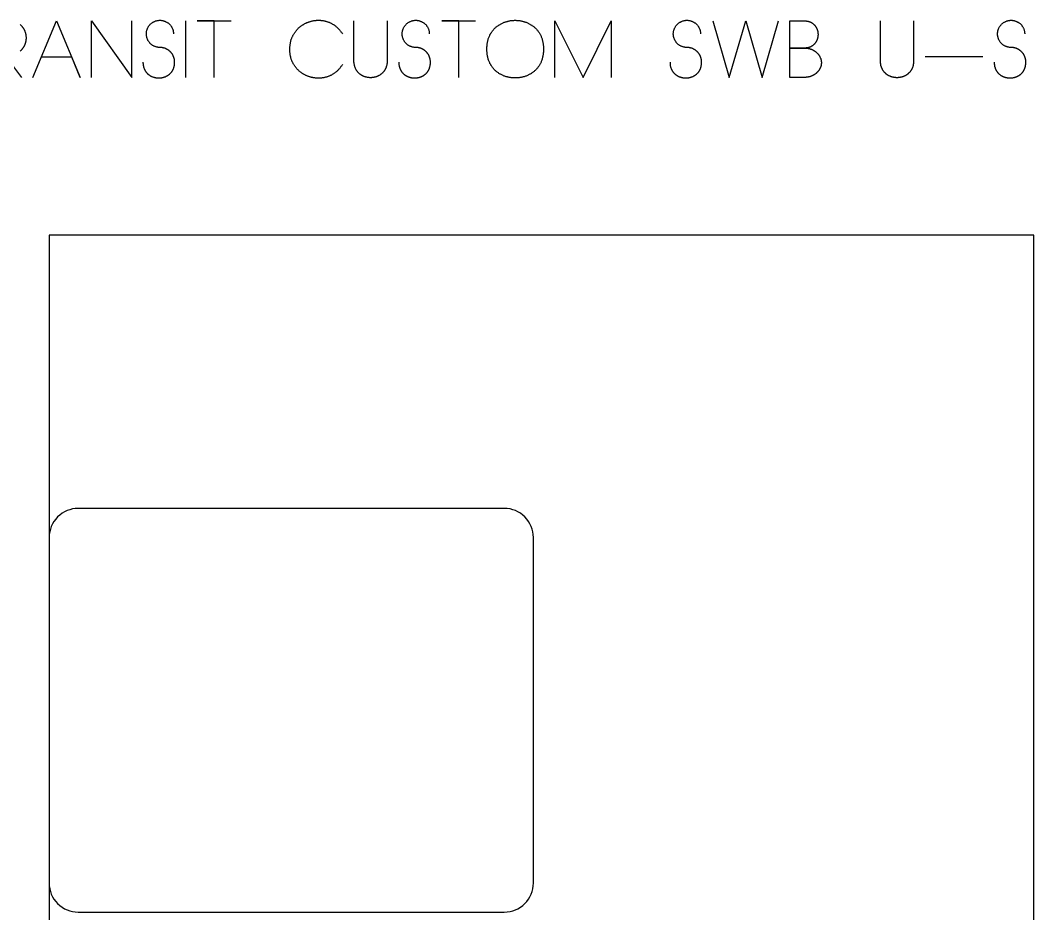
# Model space of a CAD drawing. Extents: x -767 to 5149, y -506 to 2808.
# Drawn here: x 2472 to 3728, y 1600 to 2706 of the extents above; entities that cross this region are included whole.
import ezdxf

# ---------------------------------------------------------------- set-up
doc = ezdxf.new("R2010")
doc.units = 0
doc.layers.add('T5_LOGOLAYER_20', color=18, linetype='CONTINUOUS')
doc.layers.add('T5_LOGOLAYER_21', color=18, linetype='CONTINUOUS')

msp = doc.modelspace()

# ---------------------------------------------------------------- linework, layer by layer
at = {"layer": 'T5_LOGOLAYER_20'}
msp.add_lwpolyline([(2507.9, 0), (3727.9, 0), (3727.9, 2440), (2507.9, 2440)], close=True, dxfattribs=at)
msp.add_lwpolyline([(2507.9, 1637.6, 0.414214), (2543.9, 1601.6), (3071.9, 1601.6, 0.414214), (3107.9, 1637.6), (3107.9, 2065.6, 0.414214), (3071.9, 2101.6), (2543.9, 2101.6, 0.414214), (2507.9, 2065.6)], format="xyb", close=True, dxfattribs=at)
at = {"layer": 'T5_LOGOLAYER_21'}
for points in [[(2471.9, 2701), (2472.3, 2700.7), (2472.7, 2700.3), (2473, 2700), (2473.4, 2699.6), (2473.7, 2699.3), (2474.1, 2698.9), (2474.4, 2698.5), (2474.7, 2698.2), (2475, 2697.8), (2475.3, 2697.4), (2475.6, 2697), (2475.9, 2696.6), (2476.1, 2696.1), (2476.4, 2695.7), (2476.6, 2695.3), (2476.8, 2694.9), (2477.1, 2694.4), (2477.3, 2694), (2477.5, 2693.5), (2477.7, 2693.1), (2477.8, 2692.6), (2478, 2692.2), (2478.2, 2691.7), (2478.3, 2691.2), (2478.5, 2690.8), (2478.6, 2690.3), (2478.7, 2689.8), (2478.8, 2689.4), (2478.9, 2688.9), (2479, 2688.4), (2479.1, 2687.9), (2479.1, 2687.4), (2479.2, 2686.9), (2479.2, 2686.4), (2479.3, 2685.9), (2479.3, 2685.5), (2479.3, 2685), (2479.3, 2684.5), (2479.3, 2684), (2479.3, 2683.5), (2479.3, 2683), (2479.2, 2682.5), (2479.2, 2682), (2479.1, 2681.5), (2479.1, 2681), (2479, 2680.6), (2478.9, 2680.1), (2478.8, 2679.6), (2478.7, 2679.1), (2478.6, 2678.6), (2478.5, 2678.2), (2478.3, 2677.7), (2478.2, 2677.2), (2478, 2676.8), (2477.8, 2676.3), (2477.7, 2675.8), (2477.5, 2675.4), (2477.3, 2674.9), (2477.1, 2674.5), (2476.8, 2674.1), (2476.6, 2673.6), (2476.4, 2673.2), (2476.1, 2672.8), (2475.9, 2672.4), (2475.6, 2672), (2475.3, 2671.6), (2475, 2671.2), (2474.7, 2670.8), (2474.4, 2670.4), (2474.1, 2670), (2473.7, 2669.7), (2473.4, 2669.3), (2473, 2669), (2472.7, 2668.6), (2472.3, 2668.3), (2471.9, 2668)], [(2487.7, 2635.5), (2517.1, 2705.5), (2546.5, 2635.5), (2536, 2660.7), (2498.9, 2660.7)], [(2560.5, 2635.5), (2560.5, 2705.5), (2610.2, 2635.5), (2610.2, 2705.5)], [(2624.2, 2654.4), (2624.2, 2653.8), (2624.2, 2653.2), (2624.3, 2652.6), (2624.3, 2652), (2624.4, 2651.4), (2624.5, 2650.9), (2624.6, 2650.3), (2624.7, 2649.8), (2624.8, 2649.2), (2624.9, 2648.7), (2625, 2648.2), (2625.2, 2647.7), (2625.4, 2647.2), (2625.5, 2646.7), (2625.7, 2646.3), (2625.9, 2645.8), (2626.1, 2645.3), (2626.3, 2644.9), (2626.6, 2644.5), (2626.8, 2644), (2627, 2643.6), (2627.3, 2643.2), (2627.6, 2642.8), (2627.8, 2642.4), (2628.1, 2642), (2628.4, 2641.7), (2628.7, 2641.3), (2629, 2641), (2629.3, 2640.6), (2629.7, 2640.3), (2630, 2640), (2630.3, 2639.7), (2630.7, 2639.4), (2631, 2639.1), (2631.4, 2638.8), (2631.8, 2638.5), (2632.2, 2638.3), (2632.5, 2638), (2632.9, 2637.8), (2633.3, 2637.5), (2633.7, 2637.3), (2634.1, 2637.1), (2634.5, 2636.9), (2634.9, 2636.7), (2635.3, 2636.5), (2635.8, 2636.3), (2636.2, 2636.2), (2636.6, 2636), (2637.1, 2635.8), (2637.5, 2635.7), (2637.9, 2635.6), (2638.4, 2635.5), (2638.8, 2635.3), (2639.3, 2635.2), (2639.7, 2635.2), (2640.2, 2635.1), (2640.6, 2635), (2641.1, 2634.9), (2641.5, 2634.9), (2642, 2634.8), (2642.4, 2634.8), (2642.9, 2634.8), (2643.4, 2634.8), (2643.8, 2634.8), (2644.3, 2634.8), (2644.7, 2634.8), (2645.2, 2634.8), (2645.7, 2634.8), (2646.1, 2634.9), (2646.6, 2634.9), (2647, 2635), (2647.5, 2635.1), (2647.9, 2635.2), (2648.4, 2635.2), (2648.8, 2635.3), (2649.3, 2635.5), (2649.7, 2635.6), (2650.1, 2635.7), (2650.6, 2635.8), (2651, 2636), (2651.4, 2636.2), (2651.9, 2636.3), (2652.3, 2636.5), (2652.7, 2636.7), (2653.1, 2636.9), (2653.5, 2637.1), (2653.9, 2637.3), (2654.3, 2637.5), (2654.7, 2637.8), (2655.1, 2638), (2655.5, 2638.3), (2655.9, 2638.5), (2656.2, 2638.8), (2656.6, 2639.1), (2656.9, 2639.4), (2657.3, 2639.7), (2657.6, 2640), (2658, 2640.3), (2658.3, 2640.6), (2658.6, 2641), (2658.9, 2641.3), (2659.2, 2641.7), (2659.5, 2642), (2659.8, 2642.4), (2660.1, 2642.8), (2660.3, 2643.2), (2660.6, 2643.6), (2660.8, 2644), (2661.1, 2644.5), (2661.3, 2644.9), (2661.5, 2645.3), (2661.7, 2645.8), (2661.9, 2646.3), (2662.1, 2646.7), (2662.3, 2647.2), (2662.5, 2647.7), (2662.6, 2648.2), (2662.7, 2648.7), (2662.9, 2649.2), (2663, 2649.8), (2663.1, 2650.3), (2663.2, 2650.9), (2663.2, 2651.4), (2663.3, 2652), (2663.4, 2652.6), (2663.4, 2653.2), (2663.4, 2653.8), (2663.4, 2654.4), (2663.4, 2654.8), (2663.4, 2655.3), (2663.4, 2655.8), (2663.3, 2656.2), (2663.3, 2656.7), (2663.2, 2657.1), (2663.1, 2657.6), (2663.1, 2658), (2663, 2658.5), (2662.9, 2658.9), (2662.7, 2659.4), (2662.6, 2659.8), (2662.5, 2660.2), (2662.3, 2660.6), (2662.2, 2661), (2662, 2661.5), (2661.8, 2661.9), (2661.6, 2662.3), (2661.4, 2662.7), (2661.2, 2663.1), (2661, 2663.4), (2660.8, 2663.8), (2660.6, 2664.2), (2660.3, 2664.6), (2660.1, 2664.9), (2659.8, 2665.3), (2659.5, 2665.6), (2659.3, 2666), (2659, 2666.3), (2658.7, 2666.6), (2658.4, 2666.9), (2658.1, 2667.2), (2657.8, 2667.6), (2657.5, 2667.9), (2657.1, 2668.1), (2656.8, 2668.4), (2656.5, 2668.7), (2656.1, 2669), (2655.8, 2669.2), (2655.4, 2669.5), (2655, 2669.7), (2654.7, 2669.9), (2654.3, 2670.2), (2653.9, 2670.4), (2653.5, 2670.6), (2653.1, 2670.8), (2652.7, 2671), (2652.3, 2671.1), (2651.9, 2671.3), (2651.5, 2671.5), (2651.1, 2671.6), (2650.6, 2671.8), (2650.2, 2671.9), (2649.8, 2672), (2649.3, 2672.1), (2648.9, 2672.2), (2648.4, 2672.3), (2648, 2672.4), (2647.5, 2672.4), (2647.1, 2672.5), (2646.6, 2672.5), (2646.2, 2672.5), (2645.7, 2672.6), (2645.2, 2672.6), (2644.5, 2672.6), (2643.8, 2672.6), (2643.2, 2672.7), (2642.5, 2672.8), (2641.8, 2672.9), (2641.2, 2673), (2640.6, 2673.2), (2640, 2673.4), (2639.4, 2673.6), (2638.8, 2673.8), (2638.2, 2674), (2637.6, 2674.3), (2637.1, 2674.6), (2636.6, 2674.9), (2636.1, 2675.2), (2635.5, 2675.6), (2635.1, 2675.9), (2634.6, 2676.3), (2634.1, 2676.7), (2633.7, 2677.1), (2633.3, 2677.5), (2632.8, 2677.9), (2632.5, 2678.4), (2632.1, 2678.9), (2631.7, 2679.3), (2631.4, 2679.8), (2631, 2680.3), (2630.7, 2680.8), (2630.4, 2681.3), (2630.2, 2681.9), (2629.9, 2682.4), (2629.7, 2682.9), (2629.5, 2683.5), (2629.3, 2684.1), (2629.1, 2684.6), (2628.9, 2685.2), (2628.8, 2685.8), (2628.7, 2686.4), (2628.6, 2686.9), (2628.5, 2687.5), (2628.4, 2688.1), (2628.4, 2688.7), (2628.4, 2689.3), (2628.4, 2689.9), (2628.4, 2690.5), (2628.4, 2691.1), (2628.5, 2691.7), (2628.6, 2692.3), (2628.7, 2692.9), (2628.9, 2693.5), (2629, 2694.1), (2629.2, 2694.7), (2629.4, 2695.3), (2629.6, 2695.8), (2629.9, 2696.4), (2630.2, 2697), (2630.5, 2697.6), (2630.8, 2698.1), (2631.2, 2698.7), (2631.5, 2699.2), (2631.9, 2699.7), (2632.4, 2700.3), (2632.8, 2700.8), (2633.3, 2701.3), (2633.8, 2701.8), (2634.3, 2702.2), (2634.9, 2702.6), (2635.4, 2703), (2635.9, 2703.4), (2636.5, 2703.8), (2637, 2704.1), (2637.6, 2704.4), (2638.2, 2704.7), (2638.7, 2704.9), (2639.3, 2705.2), (2639.9, 2705.4), (2640.5, 2705.6), (2641.1, 2705.7), (2641.7, 2705.9), (2642.3, 2706), (2642.9, 2706.1), (2643.5, 2706.1), (2644.1, 2706.2), (2644.7, 2706.2), (2645.3, 2706.2), (2645.9, 2706.2), (2646.5, 2706.2), (2647.1, 2706.1), (2647.6, 2706), (2648.2, 2705.9), (2648.8, 2705.8), (2649.4, 2705.7), (2650, 2705.5), (2650.5, 2705.3), (2651.1, 2705.1), (2651.6, 2704.9), (2652.2, 2704.7), (2652.7, 2704.4), (2653.3, 2704.1), (2653.8, 2703.9), (2654.3, 2703.5), (2654.8, 2703.2), (2655.3, 2702.9), (2655.7, 2702.5), (2656.2, 2702.1), (2656.6, 2701.7), (2657.1, 2701.3), (2657.5, 2700.9), (2657.9, 2700.5), (2658.3, 2700), (2658.7, 2699.5), (2659, 2699), (2659.4, 2698.5), (2659.7, 2698), (2660, 2697.5), (2660.3, 2696.9), (2660.5, 2696.4), (2660.8, 2695.8), (2661, 2695.2), (2661.2, 2694.6), (2661.4, 2694), (2661.6, 2693.4), (2661.7, 2692.7), (2661.8, 2692.1), (2661.9, 2691.4), (2662, 2690.8), (2662, 2690.1), (2662, 2689.4)], [(2677.4, 2635.5), (2677.4, 2705.5)], [(2712.4, 2635.5), (2712.4, 2705.5), (2691.4, 2705.5), (2733.4, 2705.5)], [(2871.3, 2651.6), (2870.9, 2650.8), (2870.4, 2650.1), (2870, 2649.5), (2869.5, 2648.8), (2869, 2648.1), (2868.5, 2647.5), (2868, 2646.9), (2867.5, 2646.3), (2867, 2645.7), (2866.4, 2645.1), (2865.9, 2644.5), (2865.3, 2644), (2864.8, 2643.5), (2864.2, 2642.9), (2863.7, 2642.4), (2863.1, 2642), (2862.5, 2641.5), (2861.9, 2641.1), (2861.3, 2640.6), (2860.7, 2640.2), (2860.1, 2639.8), (2859.5, 2639.4), (2858.8, 2639), (2858.2, 2638.7), (2857.6, 2638.3), (2856.9, 2638), (2856.3, 2637.7), (2855.7, 2637.4), (2855, 2637.1), (2854.3, 2636.9), (2853.7, 2636.6), (2853, 2636.4), (2852.4, 2636.1), (2851.7, 2635.9), (2851, 2635.7), (2850.3, 2635.6), (2849.7, 2635.4), (2849, 2635.2), (2848.3, 2635.1), (2847.6, 2635), (2846.9, 2634.9), (2846.2, 2634.8), (2845.5, 2634.7), (2844.8, 2634.6), (2844.1, 2634.6), (2843.5, 2634.5), (2842.8, 2634.5), (2842.1, 2634.5), (2841.4, 2634.5), (2840.7, 2634.5), (2840, 2634.5), (2839.3, 2634.6), (2838.6, 2634.6), (2837.9, 2634.7), (2837.2, 2634.8), (2836.5, 2634.9), (2835.9, 2635), (2835.2, 2635.1), (2834.5, 2635.2), (2833.8, 2635.4), (2833.1, 2635.5), (2832.5, 2635.7), (2831.8, 2635.9), (2831.1, 2636), (2830.5, 2636.3), (2829.8, 2636.5), (2829.2, 2636.7), (2828.5, 2636.9), (2827.9, 2637.2), (2827.2, 2637.5), (2826.6, 2637.7), (2826, 2638), (2825.4, 2638.3), (2824.7, 2638.7), (2824.1, 2639), (2823.5, 2639.3), (2822.9, 2639.7), (2822.3, 2640), (2821.8, 2640.4), (2821.2, 2640.8), (2820.6, 2641.2), (2820, 2641.6), (2819.5, 2642), (2818.9, 2642.4), (2818.4, 2642.9), (2817.9, 2643.3), (2817.4, 2643.8), (2816.8, 2644.2), (2816.3, 2644.7), (2815.8, 2645.2), (2815.4, 2645.7), (2814.9, 2646.2), (2814.4, 2646.8), (2814, 2647.3), (2813.5, 2647.8), (2813.1, 2648.4), (2812.7, 2649), (2812.3, 2649.5), (2811.9, 2650.1), (2811.5, 2650.7), (2811.1, 2651.3), (2810.7, 2651.9), (2810.4, 2652.6), (2810, 2653.2), (2809.7, 2653.8), (2809.4, 2654.5), (2809.1, 2655.2), (2808.8, 2655.8), (2808.5, 2656.5), (2808.3, 2657.2), (2808, 2657.9), (2807.8, 2658.6), (2807.6, 2659.3), (2807.4, 2660.1), (2807.2, 2660.8), (2807, 2661.5), (2806.9, 2662.3), (2806.7, 2663.1), (2806.6, 2663.8), (2806.5, 2664.6), (2806.4, 2665.4), (2806.3, 2666.2), (2806.3, 2667), (2806.2, 2667.8), (2806.2, 2668.7), (2806.2, 2669.5), (2806.2, 2670.3), (2806.2, 2671.2), (2806.2, 2672), (2806.3, 2672.8), (2806.3, 2673.6), (2806.4, 2674.4), (2806.4, 2675.2), (2806.5, 2676), (2806.6, 2676.8), (2806.8, 2677.5), (2806.9, 2678.3), (2807.1, 2679.1), (2807.2, 2679.8), (2807.4, 2680.5), (2807.6, 2681.2), (2807.8, 2682), (2808, 2682.7), (2808.3, 2683.4), (2808.5, 2684), (2808.8, 2684.7), (2809.1, 2685.4), (2809.4, 2686.1), (2809.7, 2686.7), (2810, 2687.3), (2810.3, 2688), (2810.7, 2688.6), (2811, 2689.2), (2811.4, 2689.8), (2811.8, 2690.4), (2812.2, 2691), (2812.6, 2691.6), (2813, 2692.1), (2813.4, 2692.7), (2813.8, 2693.2), (2814.3, 2693.7), (2814.7, 2694.3), (2815.2, 2694.8), (2815.7, 2695.3), (2816.1, 2695.8), (2816.6, 2696.2), (2817.1, 2696.7), (2817.6, 2697.2), (2818.2, 2697.6), (2818.7, 2698.1), (2819.2, 2698.5), (2819.8, 2698.9), (2820.3, 2699.3), (2820.9, 2699.7), (2821.4, 2700.1), (2822, 2700.5), (2822.6, 2700.8), (2823.2, 2701.2), (2823.7, 2701.5), (2824.3, 2701.8), (2824.9, 2702.2), (2825.5, 2702.5), (2826.2, 2702.8), (2826.8, 2703), (2827.4, 2703.3), (2828, 2703.6), (2828.7, 2703.8), (2829.3, 2704.1), (2829.9, 2704.3), (2830.6, 2704.5), (2831.2, 2704.7), (2831.9, 2704.9), (2832.5, 2705.1), (2833.2, 2705.2), (2833.9, 2705.4), (2834.5, 2705.5), (2835.2, 2705.7), (2835.9, 2705.8), (2836.5, 2705.9), (2837.2, 2706), (2837.9, 2706), (2838.6, 2706.1), (2839.2, 2706.2), (2839.9, 2706.2), (2840.6, 2706.2), (2841.3, 2706.2), (2842, 2706.2), (2842.6, 2706.2), (2843.3, 2706.2), (2844, 2706.2), (2844.7, 2706.1), (2845.4, 2706.1), (2846, 2706), (2846.7, 2705.9), (2847.4, 2705.8), (2848.1, 2705.7), (2848.7, 2705.6), (2849.4, 2705.4), (2850.1, 2705.3), (2850.7, 2705.1), (2851.4, 2704.9), (2852.1, 2704.7), (2852.7, 2704.5), (2853.4, 2704.3), (2854, 2704), (2854.7, 2703.8), (2855.3, 2703.5), (2856, 2703.2), (2856.6, 2702.9), (2857.2, 2702.6), (2857.8, 2702.3), (2858.5, 2702), (2859.1, 2701.6), (2859.7, 2701.2), (2860.3, 2700.9), (2860.9, 2700.5), (2861.5, 2700), (2862.1, 2699.6), (2862.7, 2699.2), (2863.2, 2698.7), (2863.8, 2698.3), (2864.4, 2697.8), (2864.9, 2697.3), (2865.4, 2696.7), (2866, 2696.2), (2866.5, 2695.7), (2867, 2695.1), (2867.5, 2694.5), (2868.1, 2693.9), (2868.5, 2693.3), (2869, 2692.7), (2869.5, 2692.1), (2870, 2691.4), (2870.4, 2690.8), (2870.9, 2690.1), (2871.3, 2689.4)], [(2885.2, 2705.5), (2885.2, 2656.5), (2885.2, 2655.8), (2885.2, 2655.2), (2885.2, 2654.5), (2885.3, 2653.9), (2885.4, 2653.3), (2885.4, 2652.7), (2885.5, 2652.1), (2885.7, 2651.5), (2885.8, 2651), (2885.9, 2650.4), (2886.1, 2649.9), (2886.2, 2649.3), (2886.4, 2648.8), (2886.6, 2648.3), (2886.8, 2647.8), (2887, 2647.3), (2887.2, 2646.8), (2887.4, 2646.3), (2887.7, 2645.9), (2887.9, 2645.4), (2888.2, 2644.9), (2888.5, 2644.5), (2888.8, 2644.1), (2889.1, 2643.7), (2889.4, 2643.3), (2889.7, 2642.9), (2890, 2642.5), (2890.3, 2642.1), (2890.7, 2641.7), (2891, 2641.4), (2891.4, 2641.1), (2891.7, 2640.7), (2892.1, 2640.4), (2892.5, 2640.1), (2892.9, 2639.8), (2893.3, 2639.5), (2893.7, 2639.2), (2894.1, 2638.9), (2894.5, 2638.7), (2894.9, 2638.4), (2895.3, 2638.2), (2895.8, 2638), (2896.2, 2637.7), (2896.7, 2637.5), (2897.1, 2637.3), (2897.6, 2637.1), (2898, 2637), (2898.5, 2636.8), (2898.9, 2636.6), (2899.4, 2636.5), (2899.9, 2636.3), (2900.3, 2636.2), (2900.8, 2636.1), (2901.3, 2636), (2901.8, 2635.9), (2902.3, 2635.8), (2902.7, 2635.7), (2903.2, 2635.7), (2903.7, 2635.6), (2904.2, 2635.6), (2904.7, 2635.5), (2905.2, 2635.5), (2905.7, 2635.5), (2906.2, 2635.5), (2906.7, 2635.5), (2907.2, 2635.5), (2907.7, 2635.5), (2908.1, 2635.6), (2908.6, 2635.6), (2909.1, 2635.7), (2909.6, 2635.7), (2910.1, 2635.8), (2910.6, 2635.9), (2911.1, 2636), (2911.5, 2636.1), (2912, 2636.2), (2912.5, 2636.3), (2913, 2636.5), (2913.4, 2636.6), (2913.9, 2636.8), (2914.3, 2637), (2914.8, 2637.1), (2915.3, 2637.3), (2915.7, 2637.5), (2916.1, 2637.7), (2916.6, 2638), (2917, 2638.2), (2917.4, 2638.4), (2917.9, 2638.7), (2918.3, 2638.9), (2918.7, 2639.2), (2919.1, 2639.5), (2919.5, 2639.8), (2919.9, 2640.1), (2920.2, 2640.4), (2920.6, 2640.7), (2921, 2641.1), (2921.3, 2641.4), (2921.7, 2641.7), (2922, 2642.1), (2922.4, 2642.5), (2922.7, 2642.9), (2923, 2643.3), (2923.3, 2643.7), (2923.6, 2644.1), (2923.9, 2644.5), (2924.2, 2644.9), (2924.4, 2645.4), (2924.7, 2645.9), (2924.9, 2646.3), (2925.2, 2646.8), (2925.4, 2647.3), (2925.6, 2647.8), (2925.8, 2648.3), (2926, 2648.8), (2926.1, 2649.3), (2926.3, 2649.9), (2926.5, 2650.4), (2926.6, 2651), (2926.7, 2651.5), (2926.8, 2652.1), (2926.9, 2652.7), (2927, 2653.3), (2927.1, 2653.9), (2927.1, 2654.5), (2927.1, 2655.2), (2927.2, 2655.8), (2927.2, 2656.5), (2927.2, 2705.5)], [(2941.2, 2654.4), (2941.2, 2653.8), (2941.2, 2653.2), (2941.2, 2652.6), (2941.3, 2652), (2941.4, 2651.4), (2941.4, 2650.9), (2941.5, 2650.3), (2941.6, 2649.8), (2941.7, 2649.2), (2941.9, 2648.7), (2942, 2648.2), (2942.1, 2647.7), (2942.3, 2647.2), (2942.5, 2646.7), (2942.7, 2646.3), (2942.9, 2645.8), (2943.1, 2645.3), (2943.3, 2644.9), (2943.5, 2644.5), (2943.8, 2644), (2944, 2643.6), (2944.3, 2643.2), (2944.5, 2642.8), (2944.8, 2642.4), (2945.1, 2642), (2945.4, 2641.7), (2945.7, 2641.3), (2946, 2641), (2946.3, 2640.6), (2946.6, 2640.3), (2947, 2640), (2947.3, 2639.7), (2947.7, 2639.4), (2948, 2639.1), (2948.4, 2638.8), (2948.7, 2638.5), (2949.1, 2638.3), (2949.5, 2638), (2949.9, 2637.8), (2950.3, 2637.5), (2950.7, 2637.3), (2951.1, 2637.1), (2951.5, 2636.9), (2951.9, 2636.7), (2952.3, 2636.5), (2952.7, 2636.3), (2953.2, 2636.2), (2953.6, 2636), (2954, 2635.8), (2954.5, 2635.7), (2954.9, 2635.6), (2955.3, 2635.5), (2955.8, 2635.3), (2956.2, 2635.2), (2956.7, 2635.2), (2957.1, 2635.1), (2957.6, 2635), (2958, 2634.9), (2958.5, 2634.9), (2958.9, 2634.8), (2959.4, 2634.8), (2959.9, 2634.8), (2960.3, 2634.8), (2960.8, 2634.8), (2961.2, 2634.8), (2961.7, 2634.8), (2962.2, 2634.8), (2962.6, 2634.8), (2963.1, 2634.9), (2963.5, 2634.9), (2964, 2635), (2964.4, 2635.1), (2964.9, 2635.2), (2965.3, 2635.2), (2965.8, 2635.3), (2966.2, 2635.5), (2966.7, 2635.6), (2967.1, 2635.7), (2967.5, 2635.8), (2968, 2636), (2968.4, 2636.2), (2968.8, 2636.3), (2969.3, 2636.5), (2969.7, 2636.7), (2970.1, 2636.9), (2970.5, 2637.1), (2970.9, 2637.3), (2971.3, 2637.5), (2971.7, 2637.8), (2972.1, 2638), (2972.4, 2638.3), (2972.8, 2638.5), (2973.2, 2638.8), (2973.6, 2639.1), (2973.9, 2639.4), (2974.3, 2639.7), (2974.6, 2640), (2974.9, 2640.3), (2975.3, 2640.6), (2975.6, 2641), (2975.9, 2641.3), (2976.2, 2641.7), (2976.5, 2642), (2976.8, 2642.4), (2977, 2642.8), (2977.3, 2643.2), (2977.6, 2643.6), (2977.8, 2644), (2978, 2644.5), (2978.3, 2644.9), (2978.5, 2645.3), (2978.7, 2645.8), (2978.9, 2646.3), (2979.1, 2646.7), (2979.2, 2647.2), (2979.4, 2647.7), (2979.6, 2648.2), (2979.7, 2648.7), (2979.8, 2649.2), (2979.9, 2649.8), (2980, 2650.3), (2980.1, 2650.9), (2980.2, 2651.4), (2980.3, 2652), (2980.3, 2652.6), (2980.4, 2653.2), (2980.4, 2653.8), (2980.4, 2654.4), (2980.4, 2654.8), (2980.4, 2655.3), (2980.3, 2655.8), (2980.3, 2656.2), (2980.2, 2656.7), (2980.2, 2657.1), (2980.1, 2657.6), (2980, 2658), (2979.9, 2658.5), (2979.8, 2658.9), (2979.7, 2659.4), (2979.6, 2659.8), (2979.4, 2660.2), (2979.3, 2660.6), (2979.1, 2661), (2979, 2661.5), (2978.8, 2661.9), (2978.6, 2662.3), (2978.4, 2662.7), (2978.2, 2663.1), (2978, 2663.4), (2977.8, 2663.8), (2977.5, 2664.2), (2977.3, 2664.6), (2977, 2664.9), (2976.8, 2665.3), (2976.5, 2665.6), (2976.2, 2666), (2976, 2666.3), (2975.7, 2666.6), (2975.4, 2666.9), (2975.1, 2667.2), (2974.7, 2667.6), (2974.4, 2667.9), (2974.1, 2668.1), (2973.8, 2668.4), (2973.4, 2668.7), (2973.1, 2669), (2972.7, 2669.2), (2972.4, 2669.5), (2972, 2669.7), (2971.6, 2669.9), (2971.2, 2670.2), (2970.9, 2670.4), (2970.5, 2670.6), (2970.1, 2670.8), (2969.7, 2671), (2969.3, 2671.1), (2968.9, 2671.3), (2968.4, 2671.5), (2968, 2671.6), (2967.6, 2671.8), (2967.2, 2671.9), (2966.7, 2672), (2966.3, 2672.1), (2965.9, 2672.2), (2965.4, 2672.3), (2965, 2672.4), (2964.5, 2672.4), (2964, 2672.5), (2963.6, 2672.5), (2963.1, 2672.5), (2962.6, 2672.6), (2962.2, 2672.6), (2961.5, 2672.6), (2960.8, 2672.6), (2960.1, 2672.7), (2959.5, 2672.8), (2958.8, 2672.9), (2958.2, 2673), (2957.5, 2673.2), (2956.9, 2673.4), (2956.3, 2673.6), (2955.7, 2673.8), (2955.2, 2674), (2954.6, 2674.3), (2954.1, 2674.6), (2953.5, 2674.9), (2953, 2675.2), (2952.5, 2675.6), (2952, 2675.9), (2951.5, 2676.3), (2951.1, 2676.7), (2950.6, 2677.1), (2950.2, 2677.5), (2949.8, 2677.9), (2949.4, 2678.4), (2949, 2678.9), (2948.7, 2679.3), (2948.3, 2679.8), (2948, 2680.3), (2947.7, 2680.8), (2947.4, 2681.3), (2947.1, 2681.9), (2946.9, 2682.4), (2946.6, 2682.9), (2946.4, 2683.5), (2946.2, 2684.1), (2946, 2684.6), (2945.9, 2685.2), (2945.7, 2685.8), (2945.6, 2686.4), (2945.5, 2686.9), (2945.4, 2687.5), (2945.4, 2688.1), (2945.3, 2688.7), (2945.3, 2689.3), (2945.3, 2689.9), (2945.4, 2690.5), (2945.4, 2691.1), (2945.5, 2691.7), (2945.6, 2692.3), (2945.7, 2692.9), (2945.8, 2693.5), (2946, 2694.1), (2946.2, 2694.7), (2946.4, 2695.3), (2946.6, 2695.8), (2946.9, 2696.4), (2947.1, 2697), (2947.4, 2697.6), (2947.8, 2698.1), (2948.1, 2698.7), (2948.5, 2699.2), (2948.9, 2699.7), (2949.3, 2700.3), (2949.8, 2700.8), (2950.3, 2701.3), (2950.8, 2701.8), (2951.3, 2702.2), (2951.8, 2702.6), (2952.3, 2703), (2952.9, 2703.4), (2953.4, 2703.8), (2954, 2704.1), (2954.6, 2704.4), (2955.1, 2704.7), (2955.7, 2704.9), (2956.3, 2705.2), (2956.9, 2705.4), (2957.5, 2705.6), (2958, 2705.7), (2958.6, 2705.9), (2959.2, 2706), (2959.8, 2706.1), (2960.4, 2706.1), (2961, 2706.2), (2961.6, 2706.2), (2962.2, 2706.2), (2962.8, 2706.2), (2963.4, 2706.2), (2964, 2706.1), (2964.6, 2706), (2965.2, 2705.9), (2965.8, 2705.8), (2966.4, 2705.7), (2966.9, 2705.5), (2967.5, 2705.3), (2968.1, 2705.1), (2968.6, 2704.9), (2969.2, 2704.7), (2969.7, 2704.4), (2970.2, 2704.1), (2970.7, 2703.9), (2971.2, 2703.5), (2971.7, 2703.2), (2972.2, 2702.9), (2972.7, 2702.5), (2973.2, 2702.1), (2973.6, 2701.7), (2974, 2701.3), (2974.5, 2700.9), (2974.9, 2700.5), (2975.3, 2700), (2975.6, 2699.5), (2976, 2699), (2976.3, 2698.5), (2976.7, 2698), (2977, 2697.5), (2977.2, 2696.9), (2977.5, 2696.4), (2977.8, 2695.8), (2978, 2695.2), (2978.2, 2694.6), (2978.4, 2694), (2978.5, 2693.4), (2978.7, 2692.7), (2978.8, 2692.1), (2978.9, 2691.4), (2978.9, 2690.8), (2979, 2690.1), (2979, 2689.4)], [(3015.4, 2635.5), (3015.4, 2705.5), (2994.4, 2705.5), (3036.4, 2705.5)], [(3134.4, 2635.5), (3134.4, 2705.5), (3169.4, 2635.5), (3204.4, 2705.5), (3204.4, 2635.5)], [(3277.2, 2654.4), (3277.2, 2653.8), (3277.2, 2653.2), (3277.2, 2652.6), (3277.3, 2652), (3277.4, 2651.4), (3277.4, 2650.9), (3277.5, 2650.3), (3277.6, 2649.8), (3277.7, 2649.2), (3277.9, 2648.7), (3278, 2648.2), (3278.1, 2647.7), (3278.3, 2647.2), (3278.5, 2646.7), (3278.7, 2646.3), (3278.9, 2645.8), (3279.1, 2645.3), (3279.3, 2644.9), (3279.5, 2644.5), (3279.8, 2644), (3280, 2643.6), (3280.3, 2643.2), (3280.5, 2642.8), (3280.8, 2642.4), (3281.1, 2642), (3281.4, 2641.7), (3281.7, 2641.3), (3282, 2641), (3282.3, 2640.6), (3282.6, 2640.3), (3283, 2640), (3283.3, 2639.7), (3283.7, 2639.4), (3284, 2639.1), (3284.4, 2638.8), (3284.7, 2638.5), (3285.1, 2638.3), (3285.5, 2638), (3285.9, 2637.8), (3286.3, 2637.5), (3286.7, 2637.3), (3287.1, 2637.1), (3287.5, 2636.9), (3287.9, 2636.7), (3288.3, 2636.5), (3288.7, 2636.3), (3289.2, 2636.2), (3289.6, 2636), (3290, 2635.8), (3290.5, 2635.7), (3290.9, 2635.6), (3291.3, 2635.5), (3291.8, 2635.3), (3292.2, 2635.2), (3292.7, 2635.2), (3293.1, 2635.1), (3293.6, 2635), (3294, 2634.9), (3294.5, 2634.9), (3294.9, 2634.8), (3295.4, 2634.8), (3295.9, 2634.8), (3296.3, 2634.8), (3296.8, 2634.8), (3297.2, 2634.8), (3297.7, 2634.8), (3298.2, 2634.8), (3298.6, 2634.8), (3299.1, 2634.9), (3299.5, 2634.9), (3300, 2635), (3300.4, 2635.1), (3300.9, 2635.2), (3301.3, 2635.2), (3301.8, 2635.3), (3302.2, 2635.5), (3302.7, 2635.6), (3303.1, 2635.7), (3303.5, 2635.8), (3304, 2636), (3304.4, 2636.2), (3304.8, 2636.3), (3305.3, 2636.5), (3305.7, 2636.7), (3306.1, 2636.9), (3306.5, 2637.1), (3306.9, 2637.3), (3307.3, 2637.5), (3307.7, 2637.8), (3308.1, 2638), (3308.4, 2638.3), (3308.8, 2638.5), (3309.2, 2638.8), (3309.6, 2639.1), (3309.9, 2639.4), (3310.3, 2639.7), (3310.6, 2640), (3310.9, 2640.3), (3311.3, 2640.6), (3311.6, 2641), (3311.9, 2641.3), (3312.2, 2641.7), (3312.5, 2642), (3312.8, 2642.4), (3313, 2642.8), (3313.3, 2643.2), (3313.6, 2643.6), (3313.8, 2644), (3314, 2644.5), (3314.3, 2644.9), (3314.5, 2645.3), (3314.7, 2645.8), (3314.9, 2646.3), (3315.1, 2646.7), (3315.2, 2647.2), (3315.4, 2647.7), (3315.6, 2648.2), (3315.7, 2648.7), (3315.8, 2649.2), (3315.9, 2649.8), (3316, 2650.3), (3316.1, 2650.9), (3316.2, 2651.4), (3316.3, 2652), (3316.3, 2652.6), (3316.4, 2653.2), (3316.4, 2653.8), (3316.4, 2654.4), (3316.4, 2654.8), (3316.4, 2655.3), (3316.3, 2655.8), (3316.3, 2656.2), (3316.2, 2656.7), (3316.2, 2657.1), (3316.1, 2657.6), (3316, 2658), (3315.9, 2658.5), (3315.8, 2658.9), (3315.7, 2659.4), (3315.6, 2659.8), (3315.4, 2660.2), (3315.3, 2660.6), (3315.1, 2661), (3315, 2661.5), (3314.8, 2661.9), (3314.6, 2662.3), (3314.4, 2662.7), (3314.2, 2663.1), (3314, 2663.4), (3313.8, 2663.8), (3313.5, 2664.2), (3313.3, 2664.6), (3313, 2664.9), (3312.8, 2665.3), (3312.5, 2665.6), (3312.2, 2666), (3312, 2666.3), (3311.7, 2666.6), (3311.4, 2666.9), (3311.1, 2667.2), (3310.7, 2667.6), (3310.4, 2667.9), (3310.1, 2668.1), (3309.8, 2668.4), (3309.4, 2668.7), (3309.1, 2669), (3308.7, 2669.2), (3308.4, 2669.5), (3308, 2669.7), (3307.6, 2669.9), (3307.2, 2670.2), (3306.9, 2670.4), (3306.5, 2670.6), (3306.1, 2670.8), (3305.7, 2671), (3305.3, 2671.1), (3304.9, 2671.3), (3304.4, 2671.5), (3304, 2671.6), (3303.6, 2671.8), (3303.2, 2671.9), (3302.7, 2672), (3302.3, 2672.1), (3301.9, 2672.2), (3301.4, 2672.3), (3301, 2672.4), (3300.5, 2672.4), (3300, 2672.5), (3299.6, 2672.5), (3299.1, 2672.5), (3298.6, 2672.6), (3298.2, 2672.6), (3297.5, 2672.6), (3296.8, 2672.6), (3296.1, 2672.7), (3295.5, 2672.8), (3294.8, 2672.9), (3294.2, 2673), (3293.5, 2673.2), (3292.9, 2673.4), (3292.3, 2673.6), (3291.7, 2673.8), (3291.2, 2674), (3290.6, 2674.3), (3290.1, 2674.6), (3289.5, 2674.9), (3289, 2675.2), (3288.5, 2675.6), (3288, 2675.9), (3287.5, 2676.3), (3287.1, 2676.7), (3286.6, 2677.1), (3286.2, 2677.5), (3285.8, 2677.9), (3285.4, 2678.4), (3285, 2678.9), (3284.7, 2679.3), (3284.3, 2679.8), (3284, 2680.3), (3283.7, 2680.8), (3283.4, 2681.3), (3283.1, 2681.9), (3282.9, 2682.4), (3282.6, 2682.9), (3282.4, 2683.5), (3282.2, 2684.1), (3282, 2684.6), (3281.9, 2685.2), (3281.7, 2685.8), (3281.6, 2686.4), (3281.5, 2686.9), (3281.4, 2687.5), (3281.4, 2688.1), (3281.3, 2688.7), (3281.3, 2689.3), (3281.3, 2689.9), (3281.4, 2690.5), (3281.4, 2691.1), (3281.5, 2691.7), (3281.6, 2692.3), (3281.7, 2692.9), (3281.8, 2693.5), (3282, 2694.1), (3282.2, 2694.7), (3282.4, 2695.3), (3282.6, 2695.8), (3282.9, 2696.4), (3283.1, 2697), (3283.4, 2697.6), (3283.8, 2698.1), (3284.1, 2698.7), (3284.5, 2699.2), (3284.9, 2699.7), (3285.3, 2700.3), (3285.8, 2700.8), (3286.3, 2701.3), (3286.8, 2701.8), (3287.3, 2702.2), (3287.8, 2702.6), (3288.3, 2703), (3288.9, 2703.4), (3289.4, 2703.8), (3290, 2704.1), (3290.6, 2704.4), (3291.1, 2704.7), (3291.7, 2704.9), (3292.3, 2705.2), (3292.9, 2705.4), (3293.5, 2705.6), (3294, 2705.7), (3294.6, 2705.9), (3295.2, 2706), (3295.8, 2706.1), (3296.4, 2706.1), (3297, 2706.2), (3297.6, 2706.2), (3298.2, 2706.2), (3298.8, 2706.2), (3299.4, 2706.2), (3300, 2706.1), (3300.6, 2706), (3301.2, 2705.9), (3301.8, 2705.8), (3302.4, 2705.7), (3302.9, 2705.5), (3303.5, 2705.3), (3304.1, 2705.1), (3304.6, 2704.9), (3305.2, 2704.7), (3305.7, 2704.4), (3306.2, 2704.1), (3306.7, 2703.9), (3307.2, 2703.5), (3307.7, 2703.2), (3308.2, 2702.9), (3308.7, 2702.5), (3309.2, 2702.1), (3309.6, 2701.7), (3310, 2701.3), (3310.5, 2700.9), (3310.9, 2700.5), (3311.3, 2700), (3311.6, 2699.5), (3312, 2699), (3312.3, 2698.5), (3312.7, 2698), (3313, 2697.5), (3313.2, 2696.9), (3313.5, 2696.4), (3313.8, 2695.8), (3314, 2695.2), (3314.2, 2694.6), (3314.4, 2694), (3314.5, 2693.4), (3314.7, 2692.7), (3314.8, 2692.1), (3314.9, 2691.4), (3314.9, 2690.8), (3315, 2690.1), (3315, 2689.4)], [(3330.4, 2705.5), (3350.7, 2635.5), (3371, 2705.5), (3391.3, 2635.5), (3411.6, 2705.5)], [(3537.5, 2705.5), (3537.5, 2656.5), (3537.5, 2655.8), (3537.5, 2655.2), (3537.6, 2654.5), (3537.6, 2653.9), (3537.7, 2653.3), (3537.8, 2652.7), (3537.8, 2652.1), (3538, 2651.5), (3538.1, 2651), (3538.2, 2650.4), (3538.4, 2649.9), (3538.5, 2649.3), (3538.7, 2648.8), (3538.9, 2648.3), (3539.1, 2647.8), (3539.3, 2647.3), (3539.5, 2646.8), (3539.7, 2646.3), (3540, 2645.9), (3540.2, 2645.4), (3540.5, 2644.9), (3540.8, 2644.5), (3541.1, 2644.1), (3541.4, 2643.7), (3541.7, 2643.3), (3542, 2642.9), (3542.3, 2642.5), (3542.6, 2642.1), (3543, 2641.7), (3543.3, 2641.4), (3543.7, 2641.1), (3544, 2640.7), (3544.4, 2640.4), (3544.8, 2640.1), (3545.2, 2639.8), (3545.6, 2639.5), (3546, 2639.2), (3546.4, 2638.9), (3546.8, 2638.7), (3547.2, 2638.4), (3547.7, 2638.2), (3548.1, 2638), (3548.5, 2637.7), (3549, 2637.5), (3549.4, 2637.3), (3549.9, 2637.1), (3550.3, 2637), (3550.8, 2636.8), (3551.2, 2636.6), (3551.7, 2636.5), (3552.2, 2636.3), (3552.6, 2636.2), (3553.1, 2636.1), (3553.6, 2636), (3554.1, 2635.9), (3554.6, 2635.8), (3555.1, 2635.7), (3555.5, 2635.7), (3556, 2635.6), (3556.5, 2635.6), (3557, 2635.5), (3557.5, 2635.5), (3558, 2635.5), (3558.5, 2635.5), (3559, 2635.5), (3559.5, 2635.5), (3560, 2635.5), (3560.5, 2635.6), (3560.9, 2635.6), (3561.4, 2635.7), (3561.9, 2635.7), (3562.4, 2635.8), (3562.9, 2635.9), (3563.4, 2636), (3563.8, 2636.1), (3564.3, 2636.2), (3564.8, 2636.3), (3565.3, 2636.5), (3565.7, 2636.6), (3566.2, 2636.8), (3566.7, 2637), (3567.1, 2637.1), (3567.6, 2637.3), (3568, 2637.5), (3568.5, 2637.7), (3568.9, 2638), (3569.3, 2638.2), (3569.7, 2638.4), (3570.2, 2638.7), (3570.6, 2638.9), (3571, 2639.2), (3571.4, 2639.5), (3571.8, 2639.8), (3572.2, 2640.1), (3572.6, 2640.4), (3572.9, 2640.7), (3573.3, 2641.1), (3573.6, 2641.4), (3574, 2641.7), (3574.3, 2642.1), (3574.7, 2642.5), (3575, 2642.9), (3575.3, 2643.3), (3575.6, 2643.7), (3575.9, 2644.1), (3576.2, 2644.5), (3576.5, 2644.9), (3576.7, 2645.4), (3577, 2645.9), (3577.2, 2646.3), (3577.5, 2646.8), (3577.7, 2647.3), (3577.9, 2647.8), (3578.1, 2648.3), (3578.3, 2648.8), (3578.4, 2649.3), (3578.6, 2649.9), (3578.8, 2650.4), (3578.9, 2651), (3579, 2651.5), (3579.1, 2652.1), (3579.2, 2652.7), (3579.3, 2653.3), (3579.4, 2653.9), (3579.4, 2654.5), (3579.5, 2655.2), (3579.5, 2655.8), (3579.5, 2656.5), (3579.5, 2705.5)], [(3678.9, 2654.4), (3678.9, 2653.8), (3678.9, 2653.2), (3678.9, 2652.6), (3679, 2652), (3679.1, 2651.4), (3679.1, 2650.9), (3679.2, 2650.3), (3679.3, 2649.8), (3679.4, 2649.2), (3679.6, 2648.7), (3679.7, 2648.2), (3679.9, 2647.7), (3680, 2647.2), (3680.2, 2646.7), (3680.4, 2646.3), (3680.6, 2645.8), (3680.8, 2645.3), (3681, 2644.9), (3681.2, 2644.5), (3681.5, 2644), (3681.7, 2643.6), (3682, 2643.2), (3682.2, 2642.8), (3682.5, 2642.4), (3682.8, 2642), (3683.1, 2641.7), (3683.4, 2641.3), (3683.7, 2641), (3684, 2640.6), (3684.3, 2640.3), (3684.7, 2640), (3685, 2639.7), (3685.4, 2639.4), (3685.7, 2639.1), (3686.1, 2638.8), (3686.4, 2638.5), (3686.8, 2638.3), (3687.2, 2638), (3687.6, 2637.8), (3688, 2637.5), (3688.4, 2637.3), (3688.8, 2637.1), (3689.2, 2636.9), (3689.6, 2636.7), (3690, 2636.5), (3690.4, 2636.3), (3690.9, 2636.2), (3691.3, 2636), (3691.7, 2635.8), (3692.2, 2635.7), (3692.6, 2635.6), (3693, 2635.5), (3693.5, 2635.3), (3693.9, 2635.2), (3694.4, 2635.2), (3694.8, 2635.1), (3695.3, 2635), (3695.7, 2634.9), (3696.2, 2634.9), (3696.7, 2634.8), (3697.1, 2634.8), (3697.6, 2634.8), (3698, 2634.8), (3698.5, 2634.8), (3698.9, 2634.8), (3699.4, 2634.8), (3699.9, 2634.8), (3700.3, 2634.8), (3700.8, 2634.9), (3701.2, 2634.9), (3701.7, 2635), (3702.1, 2635.1), (3702.6, 2635.2), (3703, 2635.2), (3703.5, 2635.3), (3703.9, 2635.5), (3704.4, 2635.6), (3704.8, 2635.7), (3705.3, 2635.8), (3705.7, 2636), (3706.1, 2636.2), (3706.5, 2636.3), (3707, 2636.5), (3707.4, 2636.7), (3707.8, 2636.9), (3708.2, 2637.1), (3708.6, 2637.3), (3709, 2637.5), (3709.4, 2637.8), (3709.8, 2638), (3710.2, 2638.3), (3710.5, 2638.5), (3710.9, 2638.8), (3711.3, 2639.1), (3711.6, 2639.4), (3712, 2639.7), (3712.3, 2640), (3712.6, 2640.3), (3713, 2640.6), (3713.3, 2641), (3713.6, 2641.3), (3713.9, 2641.7), (3714.2, 2642), (3714.5, 2642.4), (3714.7, 2642.8), (3715, 2643.2), (3715.3, 2643.6), (3715.5, 2644), (3715.8, 2644.5), (3716, 2644.9), (3716.2, 2645.3), (3716.4, 2645.8), (3716.6, 2646.3), (3716.8, 2646.7), (3717, 2647.2), (3717.1, 2647.7), (3717.3, 2648.2), (3717.4, 2648.7), (3717.5, 2649.2), (3717.6, 2649.8), (3717.7, 2650.3), (3717.8, 2650.9), (3717.9, 2651.4), (3718, 2652), (3718, 2652.6), (3718.1, 2653.2), (3718.1, 2653.8), (3718.1, 2654.4), (3718.1, 2654.8), (3718.1, 2655.3), (3718, 2655.8), (3718, 2656.2), (3717.9, 2656.7), (3717.9, 2657.1), (3717.8, 2657.6), (3717.7, 2658), (3717.6, 2658.5), (3717.5, 2658.9), (3717.4, 2659.4), (3717.3, 2659.8), (3717.1, 2660.2), (3717, 2660.6), (3716.8, 2661), (3716.7, 2661.5), (3716.5, 2661.9), (3716.3, 2662.3), (3716.1, 2662.7), (3715.9, 2663.1), (3715.7, 2663.4), (3715.5, 2663.8), (3715.2, 2664.2), (3715, 2664.6), (3714.7, 2664.9), (3714.5, 2665.3), (3714.2, 2665.6), (3713.9, 2666), (3713.7, 2666.3), (3713.4, 2666.6), (3713.1, 2666.9), (3712.8, 2667.2), (3712.5, 2667.6), (3712.1, 2667.9), (3711.8, 2668.1), (3711.5, 2668.4), (3711.1, 2668.7), (3710.8, 2669), (3710.4, 2669.2), (3710.1, 2669.5), (3709.7, 2669.7), (3709.3, 2669.9), (3709, 2670.2), (3708.6, 2670.4), (3708.2, 2670.6), (3707.8, 2670.8), (3707.4, 2671), (3707, 2671.1), (3706.6, 2671.3), (3706.1, 2671.5), (3705.7, 2671.6), (3705.3, 2671.8), (3704.9, 2671.9), (3704.4, 2672), (3704, 2672.1), (3703.6, 2672.2), (3703.1, 2672.3), (3702.7, 2672.4), (3702.2, 2672.4), (3701.7, 2672.5), (3701.3, 2672.5), (3700.8, 2672.5), (3700.4, 2672.6), (3699.9, 2672.6), (3699.2, 2672.6), (3698.5, 2672.6), (3697.8, 2672.7), (3697.2, 2672.8), (3696.5, 2672.9), (3695.9, 2673), (3695.3, 2673.2), (3694.6, 2673.4), (3694, 2673.6), (3693.5, 2673.8), (3692.9, 2674), (3692.3, 2674.3), (3691.8, 2674.6), (3691.2, 2674.9), (3690.7, 2675.2), (3690.2, 2675.6), (3689.7, 2675.9), (3689.3, 2676.3), (3688.8, 2676.7), (3688.4, 2677.1), (3687.9, 2677.5), (3687.5, 2677.9), (3687.1, 2678.4), (3686.7, 2678.9), (3686.4, 2679.3), (3686, 2679.8), (3685.7, 2680.3), (3685.4, 2680.8), (3685.1, 2681.3), (3684.8, 2681.9), (3684.6, 2682.4), (3684.3, 2682.9), (3684.1, 2683.5), (3683.9, 2684.1), (3683.7, 2684.6), (3683.6, 2685.2), (3683.4, 2685.8), (3683.3, 2686.4), (3683.2, 2686.9), (3683.1, 2687.5), (3683.1, 2688.1), (3683, 2688.7), (3683, 2689.3), (3683, 2689.9), (3683.1, 2690.5), (3683.1, 2691.1), (3683.2, 2691.7), (3683.3, 2692.3), (3683.4, 2692.9), (3683.5, 2693.5), (3683.7, 2694.1), (3683.9, 2694.7), (3684.1, 2695.3), (3684.3, 2695.8), (3684.6, 2696.4), (3684.8, 2697), (3685.1, 2697.6), (3685.5, 2698.1), (3685.8, 2698.7), (3686.2, 2699.2), (3686.6, 2699.7), (3687, 2700.3), (3687.5, 2700.8), (3688, 2701.3), (3688.5, 2701.8), (3689, 2702.2), (3689.5, 2702.6), (3690.1, 2703), (3690.6, 2703.4), (3691.1, 2703.8), (3691.7, 2704.1), (3692.3, 2704.4), (3692.8, 2704.7), (3693.4, 2704.9), (3694, 2705.2), (3694.6, 2705.4), (3695.2, 2705.6), (3695.8, 2705.7), (3696.3, 2705.9), (3696.9, 2706), (3697.5, 2706.1), (3698.1, 2706.1), (3698.7, 2706.2), (3699.3, 2706.2), (3699.9, 2706.2), (3700.5, 2706.2), (3701.1, 2706.2), (3701.7, 2706.1), (3702.3, 2706), (3702.9, 2705.9), (3703.5, 2705.8), (3704.1, 2705.7), (3704.6, 2705.5), (3705.2, 2705.3), (3705.8, 2705.1), (3706.3, 2704.9), (3706.9, 2704.7), (3707.4, 2704.4), (3707.9, 2704.1), (3708.4, 2703.9), (3708.9, 2703.5), (3709.4, 2703.2), (3709.9, 2702.9), (3710.4, 2702.5), (3710.9, 2702.1), (3711.3, 2701.7), (3711.7, 2701.3), (3712.2, 2700.9), (3712.6, 2700.5), (3713, 2700), (3713.3, 2699.5), (3713.7, 2699), (3714, 2698.5), (3714.4, 2698), (3714.7, 2697.5), (3714.9, 2696.9), (3715.2, 2696.4), (3715.5, 2695.8), (3715.7, 2695.2), (3715.9, 2694.6), (3716.1, 2694), (3716.2, 2693.4), (3716.4, 2692.7), (3716.5, 2692.1), (3716.6, 2691.4), (3716.6, 2690.8), (3716.7, 2690.1), (3716.7, 2689.4)], [(2452.7, 2663.5), (2473.7, 2635.5)], [(3593.5, 2661.4), (3664.9, 2661.4)]]:
    msp.add_lwpolyline(points, dxfattribs=at)
for points in [[(3120.4, 2669.8), (3120.4, 2668.7), (3120.3, 2667.6), (3120.3, 2666.6), (3120.2, 2665.5), (3120.1, 2664.5), (3119.9, 2663.5), (3119.8, 2662.5), (3119.6, 2661.6), (3119.4, 2660.6), (3119.2, 2659.7), (3118.9, 2658.8), (3118.6, 2657.9), (3118.4, 2657), (3118.1, 2656.1), (3117.7, 2655.3), (3117.4, 2654.5), (3117, 2653.6), (3116.6, 2652.9), (3116.2, 2652.1), (3115.8, 2651.3), (3115.3, 2650.6), (3114.9, 2649.8), (3114.4, 2649.1), (3113.9, 2648.4), (3113.4, 2647.8), (3112.9, 2647.1), (3112.3, 2646.5), (3111.8, 2645.8), (3111.2, 2645.2), (3110.6, 2644.6), (3110.1, 2644.1), (3109.4, 2643.5), (3108.8, 2643), (3108.2, 2642.5), (3107.5, 2642), (3106.9, 2641.5), (3106.2, 2641), (3105.5, 2640.5), (3104.8, 2640.1), (3104.1, 2639.7), (3103.4, 2639.3), (3102.7, 2638.9), (3102, 2638.5), (3101.3, 2638.2), (3100.5, 2637.9), (3099.8, 2637.5), (3099, 2637.2), (3098.2, 2637), (3097.5, 2636.7), (3096.7, 2636.4), (3095.9, 2636.2), (3095.1, 2636), (3094.3, 2635.8), (3093.5, 2635.6), (3092.7, 2635.5), (3091.9, 2635.3), (3091.1, 2635.2), (3090.3, 2635.1), (3089.5, 2635), (3088.7, 2634.9), (3087.8, 2634.8), (3087, 2634.8), (3086.2, 2634.8), (3085.4, 2634.8), (3084.6, 2634.8), (3083.7, 2634.8), (3082.9, 2634.8), (3082.1, 2634.9), (3081.3, 2635), (3080.5, 2635.1), (3079.7, 2635.2), (3078.9, 2635.3), (3078, 2635.5), (3077.2, 2635.6), (3076.4, 2635.8), (3075.7, 2636), (3074.9, 2636.2), (3074.1, 2636.4), (3073.3, 2636.7), (3072.5, 2637), (3071.8, 2637.2), (3071, 2637.5), (3070.3, 2637.9), (3069.5, 2638.2), (3068.8, 2638.5), (3068, 2638.9), (3067.3, 2639.3), (3066.6, 2639.7), (3065.9, 2640.1), (3065.2, 2640.5), (3064.5, 2641), (3063.9, 2641.5), (3063.2, 2642), (3062.6, 2642.5), (3061.9, 2643), (3061.3, 2643.5), (3060.7, 2644.1), (3060.1, 2644.6), (3059.5, 2645.2), (3059, 2645.8), (3058.4, 2646.5), (3057.9, 2647.1), (3057.3, 2647.8), (3056.8, 2648.4), (3056.3, 2649.1), (3055.9, 2649.8), (3055.4, 2650.6), (3055, 2651.3), (3054.5, 2652.1), (3054.1, 2652.9), (3053.8, 2653.6), (3053.4, 2654.5), (3053, 2655.3), (3052.7, 2656.1), (3052.4, 2657), (3052.1, 2657.9), (3051.8, 2658.8), (3051.6, 2659.7), (3051.4, 2660.6), (3051.2, 2661.6), (3051, 2662.5), (3050.8, 2663.5), (3050.7, 2664.5), (3050.6, 2665.5), (3050.5, 2666.6), (3050.4, 2667.6), (3050.4, 2668.7), (3050.4, 2669.8), (3050.4, 2671.2), (3050.4, 2672.3), (3050.4, 2673.3), (3050.5, 2674.4), (3050.6, 2675.4), (3050.7, 2676.4), (3050.8, 2677.4), (3051, 2678.4), (3051.2, 2679.4), (3051.4, 2680.3), (3051.6, 2681.3), (3051.8, 2682.2), (3052.1, 2683.1), (3052.4, 2683.9), (3052.7, 2684.8), (3053, 2685.7), (3053.4, 2686.5), (3053.8, 2687.3), (3054.1, 2688.1), (3054.5, 2688.9), (3055, 2689.6), (3055.4, 2690.4), (3055.9, 2691.1), (3056.3, 2691.8), (3056.8, 2692.5), (3057.3, 2693.2), (3057.9, 2693.8), (3058.4, 2694.5), (3059, 2695.1), (3059.5, 2695.7), (3060.1, 2696.3), (3060.7, 2696.9), (3061.3, 2697.4), (3061.9, 2698), (3062.6, 2698.5), (3063.2, 2699), (3063.9, 2699.5), (3064.5, 2699.9), (3065.2, 2700.4), (3065.9, 2700.8), (3066.6, 2701.2), (3067.3, 2701.6), (3068, 2702), (3068.8, 2702.4), (3069.5, 2702.8), (3070.3, 2703.1), (3071, 2703.4), (3071.8, 2703.7), (3072.5, 2704), (3073.3, 2704.2), (3074.1, 2704.5), (3074.9, 2704.7), (3075.7, 2704.9), (3076.4, 2705.1), (3077.2, 2705.3), (3078, 2705.5), (3078.9, 2705.6), (3079.7, 2705.8), (3080.5, 2705.9), (3081.3, 2706), (3082.1, 2706), (3082.9, 2706.1), (3083.7, 2706.1), (3084.6, 2706.2), (3085.4, 2706.2), (3086.2, 2706.2), (3087, 2706.1), (3087.8, 2706.1), (3088.7, 2706), (3089.5, 2706), (3090.3, 2705.9), (3091.1, 2705.8), (3091.9, 2705.6), (3092.7, 2705.5), (3093.5, 2705.3), (3094.3, 2705.1), (3095.1, 2704.9), (3095.9, 2704.7), (3096.7, 2704.5), (3097.5, 2704.2), (3098.2, 2704), (3099, 2703.7), (3099.8, 2703.4), (3100.5, 2703.1), (3101.3, 2702.8), (3102, 2702.4), (3102.7, 2702), (3103.4, 2701.6), (3104.1, 2701.2), (3104.8, 2700.8), (3105.5, 2700.4), (3106.2, 2699.9), (3106.9, 2699.5), (3107.5, 2699), (3108.2, 2698.5), (3108.8, 2698), (3109.4, 2697.4), (3110.1, 2696.9), (3110.6, 2696.3), (3111.2, 2695.7), (3111.8, 2695.1), (3112.3, 2694.5), (3112.9, 2693.8), (3113.4, 2693.2), (3113.9, 2692.5), (3114.4, 2691.8), (3114.9, 2691.1), (3115.3, 2690.4), (3115.8, 2689.6), (3116.2, 2688.9), (3116.6, 2688.1), (3117, 2687.3), (3117.4, 2686.5), (3117.7, 2685.7), (3118.1, 2684.8), (3118.4, 2683.9), (3118.6, 2683.1), (3118.9, 2682.2), (3119.2, 2681.3), (3119.4, 2680.3), (3119.6, 2679.4), (3119.8, 2678.4), (3119.9, 2677.4), (3120.1, 2676.4), (3120.2, 2675.4), (3120.3, 2674.4), (3120.3, 2673.3), (3120.4, 2672.3), (3120.4, 2671.2)], [(3425.6, 2635.5), (3425.6, 2705.5), (3443.8, 2705.5), (3444.3, 2705.5), (3444.8, 2705.4), (3445.3, 2705.4), (3445.8, 2705.4), (3446.3, 2705.3), (3446.8, 2705.3), (3447.3, 2705.2), (3447.7, 2705.1), (3448.2, 2705), (3448.6, 2704.9), (3449.1, 2704.8), (3449.5, 2704.6), (3449.9, 2704.5), (3450.3, 2704.4), (3450.7, 2704.2), (3451.1, 2704), (3451.5, 2703.8), (3451.9, 2703.7), (3452.3, 2703.5), (3452.6, 2703.3), (3453, 2703.1), (3453.3, 2702.8), (3453.7, 2702.6), (3454, 2702.4), (3454.3, 2702.1), (3454.7, 2701.9), (3455, 2701.6), (3455.3, 2701.3), (3455.6, 2701.1), (3455.8, 2700.8), (3456.1, 2700.5), (3456.4, 2700.2), (3456.6, 2699.9), (3456.9, 2699.6), (3457.1, 2699.3), (3457.4, 2699), (3457.6, 2698.7), (3457.8, 2698.3), (3458, 2698), (3458.2, 2697.7), (3458.4, 2697.3), (3458.6, 2697), (3458.8, 2696.6), (3458.9, 2696.3), (3459.1, 2695.9), (3459.3, 2695.6), (3459.4, 2695.2), (3459.5, 2694.8), (3459.7, 2694.5), (3459.8, 2694.1), (3459.9, 2693.7), (3460, 2693.3), (3460.1, 2693), (3460.2, 2692.6), (3460.2, 2692.2), (3460.3, 2691.8), (3460.4, 2691.4), (3460.4, 2691), (3460.5, 2690.6), (3460.5, 2690.2), (3460.5, 2689.8), (3460.6, 2689.5), (3460.6, 2689.1), (3460.6, 2688.7), (3460.6, 2688.3), (3460.6, 2687.9), (3460.5, 2687.5), (3460.5, 2687.1), (3460.5, 2686.7), (3460.4, 2686.3), (3460.4, 2685.9), (3460.3, 2685.5), (3460.2, 2685.1), (3460.2, 2684.8), (3460.1, 2684.4), (3460, 2684), (3459.9, 2683.6), (3459.8, 2683.2), (3459.7, 2682.9), (3459.5, 2682.5), (3459.4, 2682.1), (3459.3, 2681.8), (3459.1, 2681.4), (3458.9, 2681.1), (3458.8, 2680.7), (3458.6, 2680.3), (3458.4, 2680), (3458.2, 2679.7), (3458, 2679.3), (3457.8, 2679), (3457.6, 2678.7), (3457.4, 2678.3), (3457.1, 2678), (3456.9, 2677.7), (3456.6, 2677.4), (3456.4, 2677.1), (3456.1, 2676.8), (3455.8, 2676.5), (3455.6, 2676.3), (3455.3, 2676), (3455, 2675.7), (3454.7, 2675.5), (3454.3, 2675.2), (3454, 2675), (3453.7, 2674.7), (3453.3, 2674.5), (3453, 2674.3), (3452.6, 2674.1), (3452.3, 2673.9), (3451.9, 2673.7), (3451.5, 2673.5), (3451.1, 2673.3), (3450.7, 2673.1), (3450.3, 2673), (3449.9, 2672.8), (3449.5, 2672.7), (3449.1, 2672.6), (3448.6, 2672.5), (3448.2, 2672.3), (3447.7, 2672.2), (3447.3, 2672.2), (3446.8, 2672.1), (3446.3, 2672), (3445.8, 2672), (3445.3, 2671.9), (3444.8, 2671.9), (3444.3, 2671.9), (3443.8, 2671.9), (3425.6, 2671.9), (3443.8, 2671.9), (3444.3, 2671.9), (3444.9, 2671.8), (3445.4, 2671.8), (3445.9, 2671.8), (3446.4, 2671.7), (3447, 2671.7), (3447.5, 2671.6), (3448, 2671.5), (3448.5, 2671.4), (3449, 2671.3), (3449.5, 2671.2), (3450, 2671.1), (3450.5, 2670.9), (3451, 2670.8), (3451.4, 2670.6), (3451.9, 2670.4), (3452.4, 2670.3), (3452.8, 2670.1), (3453.3, 2669.9), (3453.7, 2669.7), (3454.2, 2669.5), (3454.6, 2669.2), (3455, 2669), (3455.5, 2668.8), (3455.9, 2668.5), (3456.3, 2668.3), (3456.7, 2668), (3457.1, 2667.7), (3457.5, 2667.4), (3457.8, 2667.1), (3458.2, 2666.8), (3458.6, 2666.5), (3458.9, 2666.2), (3459.3, 2665.9), (3459.6, 2665.6), (3459.9, 2665.2), (3460.2, 2664.9), (3460.5, 2664.6), (3460.8, 2664.2), (3461.1, 2663.8), (3461.4, 2663.5), (3461.7, 2663.1), (3461.9, 2662.7), (3462.2, 2662.3), (3462.4, 2662), (3462.6, 2661.6), (3462.8, 2661.2), (3463, 2660.8), (3463.2, 2660.3), (3463.4, 2659.9), (3463.6, 2659.5), (3463.7, 2659.1), (3463.9, 2658.7), (3464, 2658.2), (3464.2, 2657.8), (3464.3, 2657.3), (3464.4, 2656.9), (3464.4, 2656.4), (3464.5, 2656), (3464.6, 2655.5), (3464.6, 2655.1), (3464.7, 2654.6), (3464.7, 2654.1), (3464.7, 2653.7), (3464.7, 2653.2), (3464.7, 2652.7), (3464.6, 2652.3), (3464.6, 2651.8), (3464.5, 2651.4), (3464.4, 2650.9), (3464.4, 2650.4), (3464.3, 2650), (3464.2, 2649.6), (3464, 2649.1), (3463.9, 2648.7), (3463.7, 2648.3), (3463.6, 2647.8), (3463.4, 2647.4), (3463.2, 2647), (3463, 2646.6), (3462.8, 2646.2), (3462.6, 2645.8), (3462.4, 2645.4), (3462.2, 2645), (3461.9, 2644.6), (3461.7, 2644.2), (3461.4, 2643.9), (3461.1, 2643.5), (3460.8, 2643.1), (3460.5, 2642.8), (3460.2, 2642.4), (3459.9, 2642.1), (3459.6, 2641.8), (3459.3, 2641.4), (3458.9, 2641.1), (3458.6, 2640.8), (3458.2, 2640.5), (3457.8, 2640.2), (3457.5, 2639.9), (3457.1, 2639.6), (3456.7, 2639.4), (3456.3, 2639.1), (3455.9, 2638.8), (3455.5, 2638.6), (3455, 2638.3), (3454.6, 2638.1), (3454.2, 2637.9), (3453.7, 2637.7), (3453.3, 2637.5), (3452.8, 2637.3), (3452.4, 2637.1), (3451.9, 2636.9), (3451.4, 2636.7), (3451, 2636.6), (3450.5, 2636.4), (3450, 2636.3), (3449.5, 2636.2), (3449, 2636), (3448.5, 2635.9), (3448, 2635.8), (3447.5, 2635.8), (3447, 2635.7), (3446.4, 2635.6), (3445.9, 2635.6), (3445.4, 2635.5), (3444.9, 2635.5), (3444.3, 2635.5), (3443.8, 2635.5)]]:
    msp.add_lwpolyline(points, close=True, dxfattribs=at)

doc.saveas('drawing.dxf')
